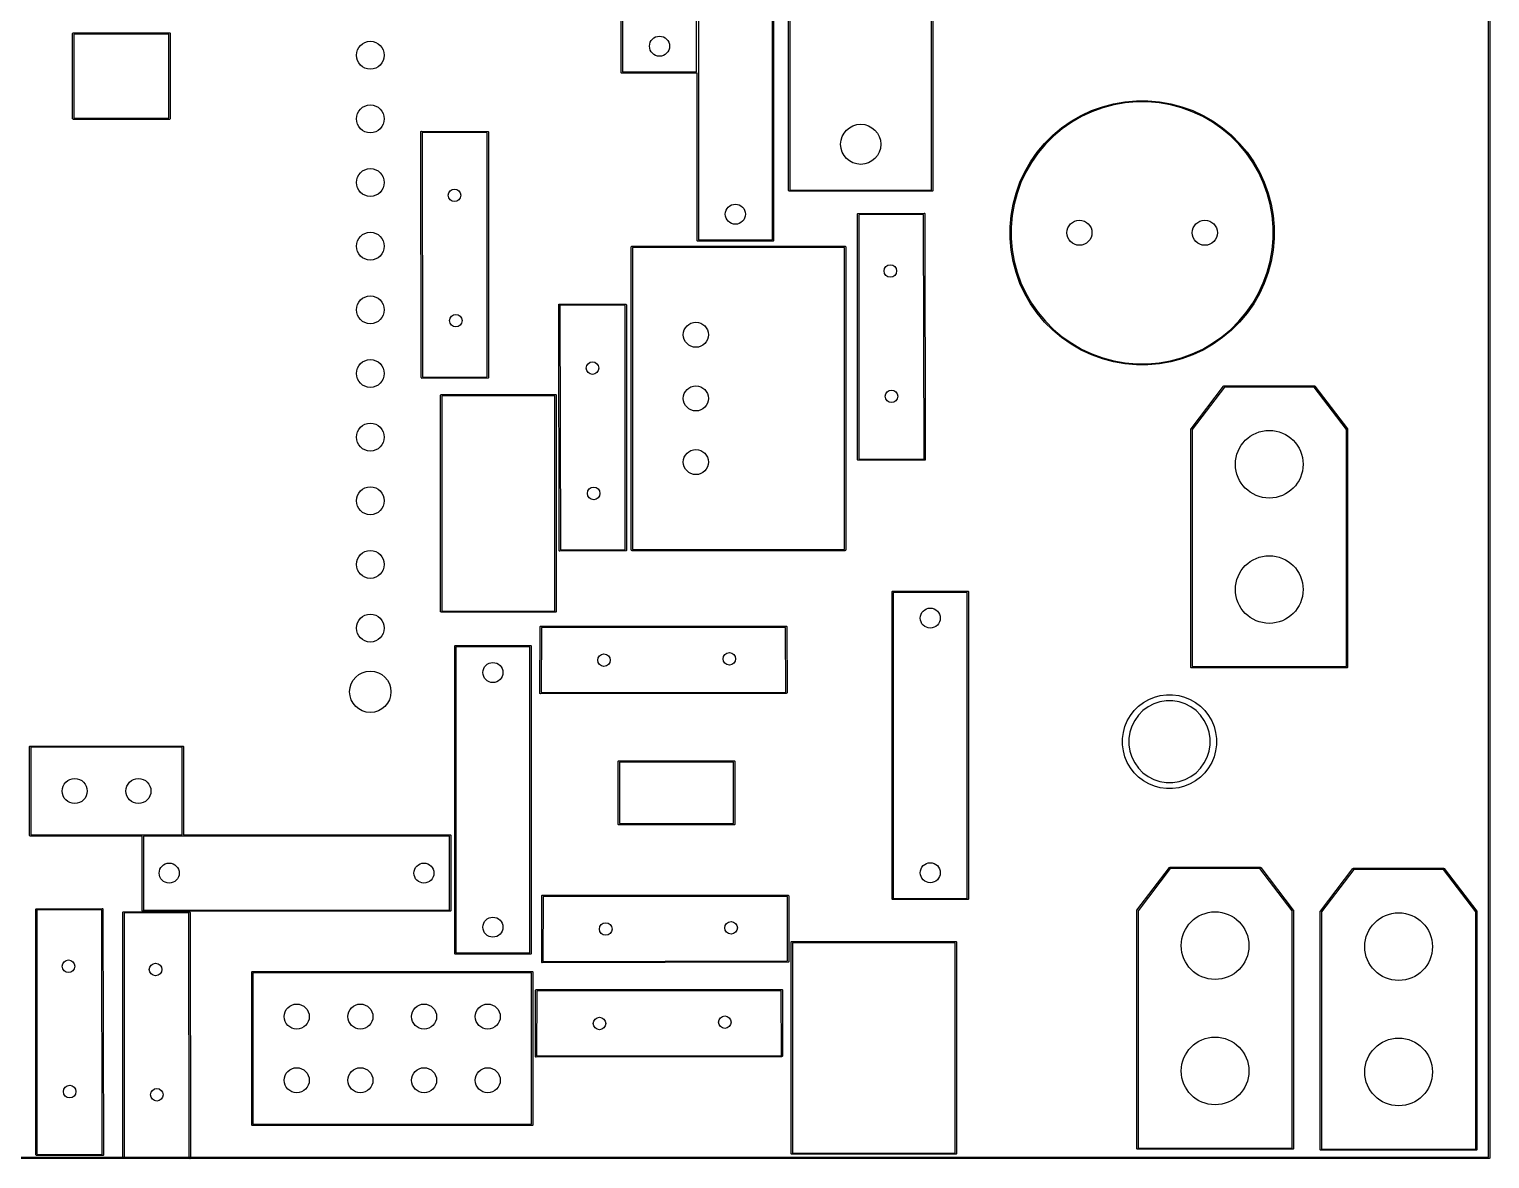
# Model space of a CAD drawing. Extents: x 103.6 to 193, y -144.7 to -63.9.
# Drawn here: x 134.7 to 193, y -144.7 to -99.7 of the extents above; entities that cross this region are included whole.
import ezdxf

# ---------------------------------------------------------------- set-up
doc = ezdxf.new("R2010")
doc.units = 0
doc.layers.add('BLACK', color=7, linetype='CONTINUOUS')

msp = doc.modelspace()

# ---------------------------------------------------------------- linework, layer by layer
at = {"layer": 'BLACK', "linetype": 'CONTINUOUS'}
for p, q in [((192.9161, -144.661101), (192.9161, -65.346102)), ((192.9661, -65.3211), (192.9661, -144.6861)), ((165, -106.095), (165, -87.155)), ((165.05, -87.18), (165.05, -106.07)), ((170.7, -106.07), (170.7, -87.18)), ((170.75, -87.155), (170.75, -106.095)), ((158.325, -101.38), (158.325, -89.12)), ((158.375, -89.145), (158.375, -101.355)), ((161.325, -101.355), (161.325, -89.145)), ((161.4, -95.85), (161.4, -108.06)), ((164.35, -108.06), (164.35, -95.85)), ((164.4, -95.825), (164.4, -108.085)), ((136.4425, -99.825), (136.444403, -99.815433)), ((136.4425, -103.225), (136.4425, -99.825)), ((136.444403, -99.815433), (136.457933, -99.801903)), ((136.457933, -99.801903), (136.4675, -99.8)), ((136.4675, -99.8), (140.3075, -99.8)), ((136.4925, -99.85), (136.4925, -103.2)), ((140.2825, -99.85), (136.4925, -99.85)), ((140.2825, -103.2), (140.2825, -99.85)), ((140.3075, -99.8), (140.317067, -99.801903)), ((140.317067, -99.801903), (140.330597, -99.815433)), ((140.330597, -99.815433), (140.3325, -99.825)), ((140.3325, -99.825), (140.3325, -103.225)), ((158.375, -101.355), (161.325, -101.355)), ((158.326903, -101.389567), (158.325, -101.38)), ((158.340433, -101.403097), (158.326903, -101.389567)), ((158.35, -101.405), (158.340433, -101.403097)), ((161.35, -101.405), (158.35, -101.405)), ((161.35, -108.085), (161.35, -101.405)), ((178.411474, -102.545128), (178.869908, -102.505021)), ((178.869908, -102.505021), (179.330092, -102.505021)), ((179.330092, -102.505021), (179.788526, -102.545128)), ((176.265745, -103.32611), (176.664276, -103.096018)), ((176.664276, -103.096018), (177.081345, -102.901535)), ((177.098574, -102.94313), (176.685065, -103.135953)), ((177.081345, -102.901535), (177.513777, -102.744143)), ((177.527315, -102.787081), (177.098574, -102.94313)), ((177.513777, -102.744143), (177.958281, -102.625039)), ((177.968026, -102.668993), (177.527315, -102.787081)), ((177.958281, -102.625039), (178.411474, -102.545128)), ((178.417351, -102.589765), (177.968026, -102.668993)), ((178.871872, -102.55), (178.417351, -102.589765)), ((179.328128, -102.55), (178.871872, -102.55)), ((179.782649, -102.589765), (179.328128, -102.55)), ((180.231974, -102.668993), (179.782649, -102.589765)), ((179.788526, -102.545128), (180.241719, -102.625039)), ((180.672685, -102.787081), (180.231974, -102.668993)), ((180.241719, -102.625039), (180.686223, -102.744143)), ((181.101426, -102.94313), (180.672685, -102.787081)), ((180.686223, -102.744143), (181.118655, -102.901535)), ((181.514935, -103.135953), (181.101426, -102.94313)), ((181.118655, -102.901535), (181.535724, -103.096018)), ((181.535724, -103.096018), (181.934255, -103.32611)), ((136.444403, -103.234567), (136.4425, -103.225)), ((136.457933, -103.248097), (136.444403, -103.234567)), ((136.4675, -103.25), (136.457933, -103.248097)), ((140.3075, -103.25), (136.4675, -103.25)), ((136.4925, -103.2), (140.2825, -103.2)), ((140.317067, -103.248097), (140.3075, -103.25)), ((140.330597, -103.234567), (140.317067, -103.248097)), ((140.3325, -103.225), (140.330597, -103.234567)), ((175.536262, -103.885862), (175.888783, -103.590061)), ((175.916191, -103.625779), (175.566678, -103.919056)), ((175.888783, -103.590061), (176.265745, -103.32611)), ((176.289935, -103.364081), (175.916191, -103.625779)), ((176.685065, -103.135953), (176.289935, -103.364081)), ((181.910065, -103.364081), (181.514935, -103.135953)), ((182.283809, -103.625779), (181.910065, -103.364081)), ((181.934255, -103.32611), (182.311217, -103.590061)), ((182.633322, -103.919056), (182.283809, -103.625779)), ((182.311217, -103.590061), (182.663738, -103.885862)), ((150.33003, -103.749992), (150.331914, -103.740421)), ((150.35003, -113.550111), (150.33003, -103.749992)), ((150.331914, -103.740421), (150.331964, -103.74037)), ((150.331964, -103.74037), (150.331965, -103.740297)), ((150.331965, -103.740297), (150.338765, -103.733541)), ((150.338765, -103.733541), (150.345416, -103.726864)), ((150.345416, -103.726864), (150.345487, -103.726863)), ((150.345487, -103.726863), (150.34554, -103.726812)), ((150.34554, -103.726812), (150.355113, -103.724941)), ((150.355113, -103.724941), (153.005113, -103.733751)), ((152.98003, -103.783668), (150.380081, -103.775024)), ((150.380081, -103.775024), (150.399997, -113.534095)), ((152.98003, -113.526439), (152.98003, -103.783668)), ((153.005113, -103.733751), (153.014674, -103.735686)), ((153.014674, -103.735686), (153.028159, -103.749261)), ((153.028159, -103.749261), (153.028154, -103.750513)), ((153.028154, -103.750513), (153.03003, -103.759941)), ((153.03003, -103.759941), (153.03003, -113.549941)), ((174.915061, -104.563783), (175.210862, -104.211262)), ((175.244056, -104.241678), (174.950779, -104.591191)), ((175.210862, -104.211262), (175.536262, -103.885862)), ((175.566678, -103.919056), (175.244056, -104.241678)), ((182.955944, -104.241678), (182.633322, -103.919056)), ((182.663738, -103.885862), (182.989138, -104.211262)), ((183.249221, -104.591191), (182.955944, -104.241678)), ((182.989138, -104.211262), (183.284939, -104.563783)), ((174.65111, -104.940745), (174.915061, -104.563783)), ((174.950779, -104.591191), (174.689081, -104.964935)), ((183.510919, -104.964935), (183.249221, -104.591191)), ((183.284939, -104.563783), (183.54889, -104.940745)), ((174.226535, -105.756345), (174.421018, -105.339276)), ((174.460953, -105.360065), (174.26813, -105.773574)), ((174.421018, -105.339276), (174.65111, -104.940745)), ((174.689081, -104.964935), (174.460953, -105.360065)), ((183.739047, -105.360065), (183.510919, -104.964935)), ((183.54889, -104.940745), (183.778982, -105.339276)), ((183.93187, -105.773574), (183.739047, -105.360065)), ((183.778982, -105.339276), (183.973465, -105.756345)), ((174.069143, -106.188777), (174.226535, -105.756345)), ((174.26813, -105.773574), (174.112081, -106.202315)), ((184.087919, -106.202315), (183.93187, -105.773574)), ((183.973465, -105.756345), (184.130857, -106.188777)), ((165.001903, -106.104567), (165, -106.095)), ((165.015433, -106.118097), (165.001903, -106.104567)), ((165.025, -106.12), (165.015433, -106.118097)), ((170.725, -106.12), (165.025, -106.12)), ((165.05, -106.07), (170.7, -106.07)), ((170.734567, -106.118097), (170.725, -106.12)), ((170.748097, -106.104567), (170.734567, -106.118097)), ((170.75, -106.095), (170.748097, -106.104567)), ((173.950039, -106.633281), (174.069143, -106.188777)), ((174.112081, -106.202315), (173.993993, -106.643026)), ((184.206007, -106.643026), (184.087919, -106.202315)), ((184.130857, -106.188777), (184.249961, -106.633281)), ((167.75, -107.029614), (167.751879, -107.020166)), ((167.75, -116.819614), (167.75, -107.029614)), ((167.751875, -107.018691), (167.765365, -107.00512)), ((167.751879, -107.020166), (167.751875, -107.018691)), ((167.765365, -107.00512), (167.774926, -107.003189)), ((167.774926, -107.003189), (170.404742, -106.995386)), ((170.380032, -107.045459), (167.8, -107.053115)), ((167.8, -107.053115), (167.8, -116.795886)), ((170.399948, -116.80453), (170.380032, -107.045459)), ((170.404742, -106.995386), (170.414315, -106.997261)), ((170.414315, -106.997261), (170.427885, -107.010751)), ((170.427885, -107.010751), (170.427911, -107.019716)), ((170.427911, -107.019716), (170.428077, -107.019881)), ((170.428077, -107.019881), (170.43, -107.029444)), ((170.43, -107.029444), (170.45, -116.829563)), ((173.830021, -107.544908), (173.870128, -107.086474)), ((173.870128, -107.086474), (173.950039, -106.633281)), ((173.914765, -107.092351), (173.875, -107.546872)), ((173.993993, -106.643026), (173.914765, -107.092351)), ((184.285235, -107.092351), (184.206007, -106.643026)), ((184.249961, -106.633281), (184.329872, -107.086474)), ((184.325, -107.546872), (184.285235, -107.092351)), ((184.329872, -107.086474), (184.369979, -107.544908)), ((173.830021, -107.546872), (173.830021, -107.544908)), ((173.830021, -108.005092), (173.830021, -107.546872)), ((173.875, -107.546872), (173.875, -108.003128)), ((184.325, -108.003128), (184.325, -107.546872)), ((184.369979, -107.544908), (184.369979, -108.005092)), ((158.725, -108.335), (158.726903, -108.325433)), ((158.725, -120.435), (158.725, -108.335)), ((158.726903, -108.325433), (158.740433, -108.311903)), ((158.740433, -108.311903), (158.75, -108.31)), ((158.75, -108.31), (167.25, -108.31)), ((161.351903, -108.094567), (161.35, -108.085)), ((161.365433, -108.108097), (161.351903, -108.094567)), ((161.375, -108.11), (161.365433, -108.108097)), ((164.375, -108.11), (161.375, -108.11)), ((161.4, -108.06), (164.35, -108.06)), ((164.384567, -108.108097), (164.375, -108.11)), ((164.398097, -108.094567), (164.384567, -108.108097)), ((164.4, -108.085), (164.398097, -108.094567)), ((167.25, -108.31), (167.259567, -108.311903)), ((167.259567, -108.311903), (167.273097, -108.325433)), ((167.273097, -108.325433), (167.275, -108.335)), ((167.275, -108.335), (167.275, -120.435)), ((173.870128, -108.463526), (173.830021, -108.005092)), ((173.875, -108.003128), (173.914765, -108.457649)), ((184.285235, -108.457649), (184.325, -108.003128)), ((184.369979, -108.005092), (184.329872, -108.463526)), ((158.775, -108.36), (158.775, -120.41)), ((167.225, -108.36), (158.775, -108.36)), ((167.225, -120.41), (167.225, -108.36)), ((173.950039, -108.916719), (173.870128, -108.463526)), ((173.914765, -108.457649), (173.993993, -108.906974)), ((174.069143, -109.361223), (173.950039, -108.916719)), ((173.993993, -108.906974), (174.112081, -109.347685)), ((184.087919, -109.347685), (184.206007, -108.906974)), ((184.249961, -108.916719), (184.130857, -109.361223)), ((184.206007, -108.906974), (184.285235, -108.457649)), ((184.329872, -108.463526), (184.249961, -108.916719)), ((174.226535, -109.793655), (174.069143, -109.361223)), ((174.112081, -109.347685), (174.26813, -109.776426)), ((183.93187, -109.776426), (184.087919, -109.347685)), ((184.130857, -109.361223), (183.973465, -109.793655)), ((174.421018, -110.210724), (174.226535, -109.793655)), ((174.26813, -109.776426), (174.460953, -110.189935)), ((183.739047, -110.189935), (183.93187, -109.776426)), ((183.973465, -109.793655), (183.778982, -110.210724)), ((155.83, -110.645051), (155.831884, -110.63548)), ((155.85, -120.44517), (155.83, -110.645051)), ((155.831884, -110.63548), (155.831934, -110.635429)), ((155.831934, -110.635429), (155.831935, -110.635356)), ((155.831935, -110.635356), (155.838735, -110.6286)), ((155.838735, -110.6286), (155.845386, -110.621923)), ((155.845386, -110.621923), (155.845457, -110.621922)), ((155.845457, -110.621922), (155.84551, -110.621871)), ((155.84551, -110.621871), (155.855083, -110.62)), ((155.855083, -110.62), (158.505083, -110.62881)), ((158.48, -110.678727), (155.880051, -110.670083)), ((155.880051, -110.670083), (155.899967, -120.429154)), ((158.48, -120.421498), (158.48, -110.678727)), ((158.505083, -110.62881), (158.514644, -110.630745)), ((158.514644, -110.630745), (158.528129, -110.64432)), ((158.528129, -110.64432), (158.528124, -110.645572)), ((158.528124, -110.645572), (158.53, -110.655)), ((158.53, -110.655), (158.53, -120.445)), ((174.65111, -110.609255), (174.421018, -110.210724)), ((174.460953, -110.189935), (174.689081, -110.585065)), ((174.915061, -110.986217), (174.65111, -110.609255)), ((174.689081, -110.585065), (174.950779, -110.958809)), ((183.249221, -110.958809), (183.510919, -110.585065)), ((183.54889, -110.609255), (183.284939, -110.986217)), ((183.510919, -110.585065), (183.739047, -110.189935)), ((183.778982, -110.210724), (183.54889, -110.609255)), ((175.210862, -111.338738), (174.915061, -110.986217)), ((174.950779, -110.958809), (175.244056, -111.308322)), ((182.955944, -111.308322), (183.249221, -110.958809)), ((183.284939, -110.986217), (182.989138, -111.338738)), ((175.536262, -111.664138), (175.210862, -111.338738)), ((175.244056, -111.308322), (175.566678, -111.630944)), ((175.888783, -111.959939), (175.536262, -111.664138)), ((175.566678, -111.630944), (175.916191, -111.924221)), ((182.283809, -111.924221), (182.633322, -111.630944)), ((182.663738, -111.664138), (182.311217, -111.959939)), ((182.633322, -111.630944), (182.955944, -111.308322)), ((182.989138, -111.338738), (182.663738, -111.664138)), ((176.265745, -112.22389), (175.888783, -111.959939)), ((175.916191, -111.924221), (176.289935, -112.185919)), ((176.664276, -112.453982), (176.265745, -112.22389)), ((176.289935, -112.185919), (176.685065, -112.414047)), ((176.685065, -112.414047), (177.098574, -112.60687)), ((181.101426, -112.60687), (181.514935, -112.414047)), ((181.514935, -112.414047), (181.910065, -112.185919)), ((181.934255, -112.22389), (181.535724, -112.453982)), ((181.910065, -112.185919), (182.283809, -111.924221)), ((182.311217, -111.959939), (181.934255, -112.22389)), ((177.081345, -112.648465), (176.664276, -112.453982)), ((177.513777, -112.805857), (177.081345, -112.648465)), ((177.098574, -112.60687), (177.527315, -112.762919)), ((177.958281, -112.924961), (177.513777, -112.805857)), ((177.527315, -112.762919), (177.968026, -112.881007)), ((178.411474, -113.004872), (177.958281, -112.924961)), ((177.968026, -112.881007), (178.417351, -112.960235)), ((178.869908, -113.044979), (178.411474, -113.004872)), ((178.417351, -112.960235), (178.871872, -113)), ((178.871872, -113), (179.328128, -113)), ((179.328128, -113), (179.782649, -112.960235)), ((179.788526, -113.004872), (179.330092, -113.044979)), ((179.782649, -112.960235), (180.231974, -112.881007)), ((180.241719, -112.924961), (179.788526, -113.004872)), ((180.231974, -112.881007), (180.672685, -112.762919)), ((180.686223, -112.805857), (180.241719, -112.924961)), ((180.672685, -112.762919), (181.101426, -112.60687)), ((181.118655, -112.648465), (180.686223, -112.805857)), ((181.535724, -112.453982), (181.118655, -112.648465)), ((150.351953, -113.559674), (150.35003, -113.550111)), ((150.352118, -113.559839), (150.351953, -113.559674)), ((150.352145, -113.568804), (150.352118, -113.559839)), ((150.365716, -113.582294), (150.352145, -113.568804)), ((150.375288, -113.584169), (150.365716, -113.582294)), ((153.005105, -113.576366), (150.375288, -113.584169)), ((150.399997, -113.534095), (152.98003, -113.526439)), ((153.014666, -113.574435), (153.005105, -113.576366)), ((153.028156, -113.560864), (153.014666, -113.574435)), ((153.03003, -113.549941), (153.028151, -113.559384)), ((153.028151, -113.559384), (153.028156, -113.560864)), ((179.330092, -113.044979), (178.869908, -113.044979)), ((181.050141, -115.594814), (182.350141, -113.894814)), ((182.382355, -113.935), (181.095, -115.618463)), ((182.350141, -113.894814), (182.357464, -113.88837)), ((182.357464, -113.88837), (182.359196, -113.888139)), ((182.359196, -113.888139), (182.360433, -113.886903)), ((182.360433, -113.886903), (182.37, -113.885)), ((182.37, -113.885), (185.97, -113.885)), ((185.957646, -113.935), (182.382355, -113.935)), ((187.245, -115.618463), (185.957646, -113.935)), ((185.97, -113.885), (185.979567, -113.886903)), ((185.979567, -113.886903), (185.980802, -113.888138)), ((185.980802, -113.888138), (185.982536, -113.88837)), ((185.982536, -113.88837), (185.989859, -113.894814)), ((185.989859, -113.894814), (187.289859, -115.594813)), ((151.12, -114.255), (151.121903, -114.245433)), ((151.12, -122.895), (151.12, -114.255)), ((151.121903, -114.245433), (151.135433, -114.231903)), ((151.135433, -114.231903), (151.145, -114.23)), ((151.145, -114.23), (155.705, -114.23)), ((151.17, -114.28), (151.17, -122.87)), ((155.68, -114.28), (151.17, -114.28)), ((155.68, -122.87), (155.68, -114.28)), ((155.705, -114.23), (155.714567, -114.231903)), ((155.714567, -114.231903), (155.728097, -114.245433)), ((155.728097, -114.245433), (155.73, -114.255)), ((155.73, -114.255), (155.73, -122.895)), ((181.045, -115.61), (181.046016, -115.604887)), ((181.045, -125.11), (181.045, -115.61)), ((181.045841, -115.603569), (181.046577, -115.602069)), ((181.046016, -115.604887), (181.045841, -115.603569)), ((181.046577, -115.602069), (181.046903, -115.600433)), ((181.046903, -115.600433), (181.047842, -115.599493)), ((181.047842, -115.599493), (181.050141, -115.594814)), ((181.095, -115.618463), (181.095, -125.085)), ((187.245, -125.085), (187.245, -115.618463)), ((187.289859, -115.594813), (187.292156, -115.599492)), ((187.292156, -115.599492), (187.293097, -115.600433)), ((187.293097, -115.600433), (187.293423, -115.602072)), ((187.293423, -115.602072), (187.294158, -115.603569)), ((187.294158, -115.603569), (187.293982, -115.604885)), ((187.293982, -115.604885), (187.295, -115.61)), ((187.295, -115.61), (187.295, -125.11)), ((167.751875, -116.829041), (167.75, -116.819614)), ((167.751871, -116.830294), (167.751875, -116.829041)), ((167.765356, -116.843869), (167.751871, -116.830294)), ((167.774917, -116.845804), (167.765356, -116.843869)), ((170.424917, -116.854614), (167.774917, -116.845804)), ((167.8, -116.795886), (170.399948, -116.80453)), ((170.434491, -116.852743), (170.424917, -116.854614)), ((170.434543, -116.852691), (170.434491, -116.852743)), ((170.434614, -116.852691), (170.434543, -116.852691)), ((170.441171, -116.846106), (170.434614, -116.852691)), ((170.448065, -116.839258), (170.441171, -116.846106)), ((170.448116, -116.839133), (170.448065, -116.839183)), ((170.448065, -116.839183), (170.448065, -116.839258)), ((170.45, -116.829563), (170.448116, -116.839133)), ((155.851923, -120.454733), (155.85, -120.44517)), ((155.852088, -120.454898), (155.851923, -120.454733)), ((155.852115, -120.463863), (155.852088, -120.454898)), ((155.865686, -120.477353), (155.852115, -120.463863)), ((155.875258, -120.479228), (155.865686, -120.477353)), ((158.505075, -120.471425), (155.875258, -120.479228)), ((155.899967, -120.429154), (158.48, -120.421498)), ((158.514636, -120.469494), (158.505075, -120.471425)), ((158.528126, -120.455923), (158.514636, -120.469494)), ((158.53, -120.445), (158.528121, -120.454443)), ((158.528121, -120.454443), (158.528126, -120.455923)), ((158.726903, -120.444567), (158.725, -120.435)), ((158.740433, -120.458097), (158.726903, -120.444567)), ((158.75, -120.46), (158.740433, -120.458097)), ((167.25, -120.46), (158.75, -120.46)), ((158.775, -120.41), (167.225, -120.41)), ((167.259567, -120.458097), (167.25, -120.46)), ((167.273097, -120.444567), (167.259567, -120.458097)), ((167.275, -120.435), (167.273097, -120.444567)), ((169.125, -122.1), (169.126903, -122.090433)), ((169.125, -134.36), (169.125, -122.1)), ((169.126903, -122.090433), (169.140433, -122.076903)), ((169.140433, -122.076903), (169.15, -122.075)), ((169.15, -122.075), (172.15, -122.075)), ((169.175, -122.125), (169.175, -134.335)), ((172.125, -122.125), (169.175, -122.125)), ((172.125, -134.335), (172.125, -122.125)), ((172.15, -122.075), (172.159567, -122.076903)), ((172.159567, -122.076903), (172.173097, -122.090433)), ((172.173097, -122.090433), (172.175, -122.1)), ((172.175, -122.1), (172.175, -134.36)), ((151.121903, -122.904567), (151.12, -122.895)), ((151.135433, -122.918097), (151.121903, -122.904567)), ((151.145, -122.92), (151.135433, -122.918097)), ((155.705, -122.92), (151.145, -122.92)), ((151.17, -122.87), (155.68, -122.87)), ((155.714567, -122.918097), (155.705, -122.92)), ((155.728097, -122.904567), (155.714567, -122.918097)), ((155.73, -122.895), (155.728097, -122.904567)), ((155.07994, -126.147337), (155.08875, -123.497337)), ((155.08875, -123.497337), (155.090685, -123.487776)), ((155.090685, -123.487776), (155.10426, -123.474291)), ((155.10426, -123.474291), (155.105512, -123.474295)), ((155.105512, -123.474295), (155.11494, -123.47242)), ((155.11494, -123.47242), (164.90494, -123.47242)), ((164.90494, -123.47242), (164.914387, -123.474299)), ((164.914387, -123.474299), (164.915863, -123.474295)), ((164.915863, -123.474295), (164.929434, -123.487785)), ((164.929434, -123.487785), (164.931365, -123.497346)), ((164.931365, -123.497346), (164.939168, -126.127162)), ((155.138667, -123.52242), (155.130023, -126.122368)), ((164.881439, -123.52242), (155.138667, -123.52242)), ((164.889094, -126.102452), (164.881439, -123.52242)), ((151.68, -124.27245), (151.681903, -124.262883)), ((151.68, -136.53245), (151.68, -124.27245)), ((151.681903, -124.262883), (151.695433, -124.249353)), ((151.695433, -124.249353), (151.705, -124.24745)), ((151.705, -124.24745), (154.705, -124.24745)), ((151.73, -124.29745), (151.73, -136.50745)), ((154.68, -124.29745), (151.73, -124.29745)), ((154.68, -136.50745), (154.68, -124.29745)), ((154.705, -124.24745), (154.714567, -124.249353)), ((154.714567, -124.249353), (154.728097, -124.262883)), ((154.728097, -124.262883), (154.73, -124.27245)), ((154.73, -124.27245), (154.73, -136.53245)), ((181.046903, -125.119567), (181.045, -125.11)), ((181.060433, -125.133097), (181.046903, -125.119567)), ((181.07, -125.135), (181.060433, -125.133097)), ((187.27, -125.135), (181.07, -125.135)), ((181.095, -125.085), (187.245, -125.085)), ((187.279567, -125.133097), (187.27, -125.135)), ((187.293097, -125.119567), (187.279567, -125.133097)), ((187.295, -125.11), (187.293097, -125.119567)), ((155.081811, -126.15691), (155.07994, -126.147337)), ((155.081862, -126.156962), (155.081811, -126.15691)), ((155.081863, -126.157034), (155.081862, -126.156962)), ((155.08854, -126.163684), (155.081863, -126.157034)), ((155.095296, -126.170485), (155.08854, -126.163684)), ((155.095369, -126.170485), (155.095296, -126.170485)), ((155.09542, -126.170536), (155.095369, -126.170485)), ((155.104991, -126.17242), (155.09542, -126.170536)), ((164.90511, -126.15242), (155.104991, -126.17242)), ((155.130023, -126.122368), (164.889094, -126.102452)), ((164.914673, -126.150497), (164.90511, -126.15242)), ((164.914837, -126.150331), (164.914673, -126.150497)), ((164.923803, -126.150305), (164.914837, -126.150331)), ((164.937293, -126.136735), (164.923803, -126.150305)), ((164.939168, -126.127162), (164.937293, -126.136735)), ((179.148295, -126.520432), (179.360924, -126.39767)), ((179.360924, -126.39767), (179.587758, -126.303712)), ((179.587758, -126.303712), (179.824915, -126.240166)), ((179.824915, -126.240166), (180.068338, -126.208119)), ((180.068338, -126.208119), (180.313862, -126.208119)), ((180.313862, -126.208119), (180.557285, -126.240166)), ((180.557285, -126.240166), (180.794442, -126.303712)), ((180.794442, -126.303712), (181.021276, -126.39767)), ((181.021276, -126.39767), (181.233905, -126.520432)), ((178.630432, -127.038295), (178.779897, -126.843508)), ((178.779897, -126.843508), (178.953508, -126.669897)), ((179.133786, -126.843145), (178.953145, -127.023786)), ((178.953508, -126.669897), (179.148295, -126.520432)), ((179.340462, -126.692986), (179.133786, -126.843145)), ((179.568084, -126.577007), (179.340462, -126.692986)), ((179.811047, -126.498063), (179.568084, -126.577007)), ((180.063367, -126.4581), (179.811047, -126.498063)), ((180.318833, -126.4581), (180.063367, -126.4581)), ((180.571153, -126.498063), (180.318833, -126.4581)), ((180.814116, -126.577007), (180.571153, -126.498063)), ((181.041738, -126.692986), (180.814116, -126.577007)), ((181.248414, -126.843145), (181.041738, -126.692986)), ((181.233905, -126.520432), (181.428692, -126.669897)), ((181.429055, -127.023786), (181.248414, -126.843145)), ((181.428692, -126.669897), (181.602303, -126.843508)), ((181.602303, -126.843508), (181.751768, -127.038295)), ((178.350166, -127.714915), (178.413712, -127.477758)), ((178.413712, -127.477758), (178.50767, -127.250924)), ((178.50767, -127.250924), (178.630432, -127.038295)), ((178.687007, -127.458084), (178.608063, -127.701047)), ((178.802986, -127.230462), (178.687007, -127.458084)), ((178.953145, -127.023786), (178.802986, -127.230462)), ((181.579214, -127.230462), (181.429055, -127.023786)), ((181.695193, -127.458084), (181.579214, -127.230462)), ((181.774137, -127.701047), (181.695193, -127.458084)), ((181.751768, -127.038295), (181.87453, -127.250924)), ((181.87453, -127.250924), (181.968488, -127.477758)), ((181.968488, -127.477758), (182.032034, -127.714915)), ((178.318119, -127.958338), (178.318773, -127.953367)), ((178.318119, -128.203862), (178.318119, -127.958338)), ((178.318773, -127.953367), (178.350166, -127.714915)), ((178.608063, -127.701047), (178.5681, -127.953367)), ((178.5681, -127.953367), (178.5681, -128.208833)), ((181.8141, -127.953367), (181.774137, -127.701047)), ((181.8141, -128.208833), (181.8141, -127.953367)), ((182.032034, -127.714915), (182.064081, -127.958338)), ((182.064081, -127.958338), (182.064081, -128.203862)), ((134.72, -128.28), (134.721903, -128.270433)), ((134.72, -131.82), (134.72, -128.28)), ((134.721903, -128.270433), (134.735433, -128.256903)), ((134.735433, -128.256903), (134.745, -128.255)), ((134.745, -128.255), (140.835, -128.255)), ((134.77, -128.305), (134.77, -131.795)), ((140.81, -128.305), (134.77, -128.305)), ((140.81, -131.795), (140.81, -128.305)), ((140.835, -128.255), (140.844567, -128.256903)), ((140.844567, -128.256903), (140.858097, -128.270433)), ((140.858097, -128.270433), (140.86, -128.28)), ((140.86, -128.28), (140.86, -131.8)), ((178.350166, -128.447285), (178.318119, -128.203862)), ((178.413712, -128.684442), (178.350166, -128.447285)), ((178.50767, -128.911276), (178.413712, -128.684442)), ((178.5681, -128.208833), (178.608063, -128.461153)), ((178.608063, -128.461153), (178.687007, -128.704116)), ((178.687007, -128.704116), (178.802986, -128.931738)), ((181.579214, -128.931738), (181.695193, -128.704116)), ((181.695193, -128.704116), (181.774137, -128.461153)), ((181.774137, -128.461153), (181.8141, -128.208833)), ((181.968488, -128.684442), (181.87453, -128.911276)), ((182.032034, -128.447285), (181.968488, -128.684442)), ((182.064081, -128.203862), (182.032034, -128.447285)), ((158.2, -128.875), (158.201903, -128.865433)), ((158.2, -131.375), (158.2, -128.875)), ((158.201903, -128.865433), (158.215433, -128.851903)), ((158.215433, -128.851903), (158.225, -128.85)), ((158.225, -128.85), (162.825, -128.85)), ((158.25, -128.9), (158.25, -131.35)), ((162.8, -128.9), (158.25, -128.9)), ((162.8, -131.35), (162.8, -128.9)), ((162.825, -128.85), (162.834567, -128.851903)), ((162.834567, -128.851903), (162.848097, -128.865433)), ((162.848097, -128.865433), (162.85, -128.875)), ((162.85, -128.875), (162.85, -131.375)), ((178.630432, -129.123905), (178.50767, -128.911276)), ((178.779897, -129.318692), (178.630432, -129.123905)), ((178.953508, -129.492303), (178.779897, -129.318692)), ((178.802986, -128.931738), (178.953145, -129.138414)), ((178.953145, -129.138414), (179.133786, -129.319055)), ((179.133786, -129.319055), (179.340462, -129.469214)), ((181.041738, -129.469214), (181.248414, -129.319055)), ((181.248414, -129.319055), (181.429055, -129.138414)), ((181.602303, -129.318692), (181.428692, -129.492303)), ((181.429055, -129.138414), (181.579214, -128.931738)), ((181.751768, -129.123905), (181.602303, -129.318692)), ((181.87453, -128.911276), (181.751768, -129.123905)), ((179.148295, -129.641768), (178.953508, -129.492303)), ((179.360924, -129.76453), (179.148295, -129.641768)), ((179.340462, -129.469214), (179.568084, -129.585193)), ((179.587758, -129.858488), (179.360924, -129.76453)), ((179.568084, -129.585193), (179.811047, -129.664137)), ((179.824915, -129.922034), (179.587758, -129.858488)), ((179.811047, -129.664137), (180.063367, -129.7041)), ((180.063367, -129.7041), (180.318833, -129.7041)), ((180.318833, -129.7041), (180.571153, -129.664137)), ((180.794442, -129.858488), (180.557285, -129.922034)), ((180.571153, -129.664137), (180.814116, -129.585193)), ((181.021276, -129.76453), (180.794442, -129.858488)), ((180.814116, -129.585193), (181.041738, -129.469214)), ((181.233905, -129.641768), (181.021276, -129.76453)), ((181.428692, -129.492303), (181.233905, -129.641768)), ((180.068338, -129.954081), (179.824915, -129.922034)), ((180.313862, -129.954081), (180.068338, -129.954081)), ((180.557285, -129.922034), (180.313862, -129.954081)), ((158.201903, -131.384567), (158.2, -131.375)), ((158.215433, -131.398097), (158.201903, -131.384567)), ((158.225, -131.4), (158.215433, -131.398097)), ((162.825, -131.4), (158.225, -131.4)), ((158.25, -131.35), (162.8, -131.35)), ((162.834567, -131.398097), (162.825, -131.4)), ((162.848097, -131.384567), (162.834567, -131.398097)), ((162.85, -131.375), (162.848097, -131.384567)), ((134.721903, -131.829567), (134.72, -131.82)), ((134.735433, -131.843097), (134.721903, -131.829567)), ((134.745, -131.845), (134.735433, -131.843097)), ((139.22, -131.845), (134.745, -131.845)), ((134.77, -131.795), (140.81, -131.795)), ((139.22, -134.825), (139.22, -131.845)), ((139.27, -131.85), (139.27, -134.8)), ((151.48, -131.85), (139.27, -131.85)), ((140.86, -131.8), (151.505, -131.8)), ((151.48, -134.8), (151.48, -131.85)), ((151.505, -131.8), (151.514567, -131.801903)), ((151.514567, -131.801903), (151.528097, -131.815433)), ((151.528097, -131.815433), (151.53, -131.825)), ((151.53, -131.825), (151.53, -134.825)), ((178.890141, -134.804814), (180.190141, -133.104814)), ((180.222355, -133.145), (178.935, -134.828463)), ((180.190141, -133.104814), (180.197464, -133.09837)), ((180.197464, -133.09837), (180.199196, -133.098139)), ((180.199196, -133.098139), (180.200433, -133.096903)), ((180.200433, -133.096903), (180.21, -133.095)), ((180.21, -133.095), (183.81, -133.095)), ((183.797646, -133.145), (180.222355, -133.145)), ((185.085, -134.828463), (183.797646, -133.145)), ((183.81, -133.095), (183.819567, -133.096903)), ((183.819567, -133.096903), (183.820802, -133.098138)), ((183.820802, -133.098138), (183.822536, -133.09837)), ((183.822536, -133.09837), (183.829859, -133.104814)), ((183.829859, -133.104814), (185.129859, -134.804813)), ((186.210141, -134.844814), (187.510141, -133.144814)), ((187.542355, -133.185), (186.255, -134.868463)), ((187.510141, -133.144814), (187.517464, -133.13837)), ((187.517464, -133.13837), (187.519196, -133.138139)), ((187.519196, -133.138139), (187.520433, -133.136903)), ((187.520433, -133.136903), (187.53, -133.135)), ((187.53, -133.135), (191.13, -133.135)), ((191.117646, -133.185), (187.542355, -133.185)), ((192.405, -134.868463), (191.117646, -133.185)), ((191.13, -133.135), (191.139567, -133.136903)), ((191.139567, -133.136903), (191.140802, -133.138138)), ((191.140802, -133.138138), (191.142536, -133.13837)), ((191.142536, -133.13837), (191.149859, -133.144814)), ((191.149859, -133.144814), (192.449859, -134.844813)), ((155.15, -136.877367), (155.15881, -134.227367)), ((155.15881, -134.227367), (155.160745, -134.217806)), ((155.160745, -134.217806), (155.17432, -134.204321)), ((155.17432, -134.204321), (155.175572, -134.204325)), ((155.175572, -134.204325), (155.185, -134.20245)), ((155.185, -134.20245), (164.975, -134.20245)), ((155.208727, -134.25245), (155.200083, -136.852398)), ((164.951499, -134.25245), (155.208727, -134.25245)), ((164.959154, -136.832482), (164.951499, -134.25245)), ((164.975, -134.20245), (164.984447, -134.204329)), ((164.984447, -134.204329), (164.985923, -134.204325)), ((164.985923, -134.204325), (164.999494, -134.217815)), ((164.999494, -134.217815), (165.001425, -134.227376)), ((165.001425, -134.227376), (165.009228, -136.857192)), ((169.126903, -134.369567), (169.125, -134.36)), ((169.140433, -134.383097), (169.126903, -134.369567)), ((169.15, -134.385), (169.140433, -134.383097)), ((172.15, -134.385), (169.15, -134.385)), ((169.175, -134.335), (172.125, -134.335)), ((172.159567, -134.383097), (172.15, -134.385)), ((172.173097, -134.369567), (172.159567, -134.383097)), ((172.175, -134.36), (172.173097, -134.369567)), ((134.96997, -134.77261), (134.971849, -134.763162)), ((134.96997, -144.56261), (134.96997, -134.77261)), ((134.971845, -134.761687), (134.985335, -134.748116)), ((134.971849, -134.763162), (134.971845, -134.761687)), ((134.985335, -134.748116), (134.994896, -134.746185)), ((134.994896, -134.746185), (137.624712, -134.738382)), ((137.600002, -134.788455), (135.01997, -134.796111)), ((135.01997, -134.796111), (135.01997, -144.538882)), ((137.619918, -144.547526), (137.600002, -134.788455)), ((137.624712, -134.738382), (137.634285, -134.740257)), ((137.634285, -134.740257), (137.647855, -134.753747)), ((137.647855, -134.753747), (137.647881, -134.762712)), ((137.647881, -134.762712), (137.648047, -134.762877)), ((137.648047, -134.762877), (137.64997, -134.77244)), ((137.64997, -134.77244), (137.66997, -144.572559)), ((138.44497, -134.900059), (138.446849, -134.890611)), ((138.44497, -144.690059), (138.44497, -134.900059)), ((138.446845, -134.889136), (138.460335, -134.875565)), ((138.446849, -134.890611), (138.446845, -134.889136)), ((138.460335, -134.875565), (138.469896, -134.873634)), ((138.469896, -134.873634), (141.099712, -134.865831)), ((141.075002, -134.915904), (138.49497, -134.92356)), ((138.49497, -134.92356), (138.49497, -144.666331)), ((139.221903, -134.834567), (139.22, -134.825)), ((139.235433, -134.848097), (139.221903, -134.834567)), ((139.245, -134.85), (139.235433, -134.848097)), ((151.505, -134.85), (139.245, -134.85)), ((139.27, -134.8), (151.48, -134.8)), ((141.094918, -144.674975), (141.075002, -134.915904)), ((141.099712, -134.865831), (141.109285, -134.867706)), ((141.109285, -134.867706), (141.122855, -134.881196)), ((141.122855, -134.881196), (141.122881, -134.890161)), ((141.122881, -134.890161), (141.123047, -134.890326)), ((141.123047, -134.890326), (141.12497, -134.899889)), ((141.12497, -134.899889), (141.14497, -144.700008)), ((151.514567, -134.848097), (151.505, -134.85)), ((151.528097, -134.834567), (151.514567, -134.848097)), ((151.53, -134.825), (151.528097, -134.834567)), ((178.885, -134.82), (178.886016, -134.814887)), ((178.885, -144.32), (178.885, -134.82)), ((178.885841, -134.813569), (178.886577, -134.812069)), ((178.886016, -134.814887), (178.885841, -134.813569)), ((178.886577, -134.812069), (178.886903, -134.810433)), ((178.886903, -134.810433), (178.887842, -134.809493)), ((178.887842, -134.809493), (178.890141, -134.804814)), ((178.935, -134.828463), (178.935, -144.295)), ((185.085, -144.295), (185.085, -134.828463)), ((185.129859, -134.804813), (185.132156, -134.809492)), ((185.132156, -134.809492), (185.133097, -134.810433)), ((185.133097, -134.810433), (185.133423, -134.812072)), ((185.133423, -134.812072), (185.134158, -134.813569)), ((185.134158, -134.813569), (185.133982, -134.814885)), ((185.133982, -134.814885), (185.135, -134.82)), ((185.135, -134.82), (185.135, -144.32)), ((186.205, -134.86), (186.206016, -134.854887)), ((186.205, -144.36), (186.205, -134.86)), ((186.205841, -134.853569), (186.206577, -134.852069)), ((186.206016, -134.854887), (186.205841, -134.853569)), ((186.206577, -134.852069), (186.206903, -134.850433)), ((186.206903, -134.850433), (186.207842, -134.849493)), ((186.207842, -134.849493), (186.210141, -134.844814)), ((186.255, -134.868463), (186.255, -144.335)), ((192.405, -144.335), (192.405, -134.868463)), ((192.449859, -134.844813), (192.452156, -134.849492)), ((192.452156, -134.849492), (192.453097, -134.850433)), ((192.453097, -134.850433), (192.453423, -134.852072)), ((192.453423, -134.852072), (192.454158, -134.853569)), ((192.454158, -134.853569), (192.453982, -134.854885)), ((192.453982, -134.854885), (192.455, -134.86)), ((192.455, -134.86), (192.455, -144.36)), ((165.105, -136.08), (165.106903, -136.070433)), ((165.105, -144.52), (165.105, -136.08)), ((165.106903, -136.070433), (165.120433, -136.056903)), ((165.120433, -136.056903), (165.13, -136.055)), ((165.13, -136.055), (171.67, -136.055)), ((165.155, -136.105), (165.155, -144.495)), ((171.645, -136.105), (165.155, -136.105)), ((171.645, -144.495), (171.645, -136.105)), ((171.67, -136.055), (171.679567, -136.056903)), ((171.679567, -136.056903), (171.693097, -136.070433)), ((171.693097, -136.070433), (171.695, -136.08)), ((171.695, -136.08), (171.695, -144.52)), ((151.681903, -136.542017), (151.68, -136.53245)), ((151.695433, -136.555547), (151.681903, -136.542017)), ((151.705, -136.55745), (151.695433, -136.555547)), ((154.705, -136.55745), (151.705, -136.55745)), ((151.73, -136.50745), (154.68, -136.50745)), ((154.714567, -136.555547), (154.705, -136.55745)), ((154.728097, -136.542017), (154.714567, -136.555547)), ((154.73, -136.53245), (154.728097, -136.542017)), ((155.151871, -136.88694), (155.15, -136.877367)), ((155.151922, -136.886992), (155.151871, -136.88694)), ((155.151923, -136.887064), (155.151922, -136.886992)), ((155.1586, -136.893714), (155.151923, -136.887064)), ((155.165356, -136.900515), (155.1586, -136.893714)), ((155.165429, -136.900515), (155.165356, -136.900515)), ((155.16548, -136.900566), (155.165429, -136.900515)), ((155.175051, -136.90245), (155.16548, -136.900566)), ((164.97517, -136.88245), (155.175051, -136.90245)), ((155.200083, -136.852398), (164.959154, -136.832482)), ((164.984733, -136.880527), (164.97517, -136.88245)), ((164.984897, -136.880361), (164.984733, -136.880527)), ((164.993863, -136.880335), (164.984897, -136.880361)), ((165.007353, -136.866765), (164.993863, -136.880335)), ((165.009228, -136.857192), (165.007353, -136.866765)), ((143.585, -137.28), (143.586903, -137.270433)), ((143.585, -143.37), (143.585, -137.28)), ((143.586903, -137.270433), (143.600433, -137.256903)), ((143.600433, -137.256903), (143.61, -137.255)), ((143.61, -137.255), (154.77, -137.255)), ((143.635, -137.305), (143.635, -143.345)), ((154.745, -137.305), (143.635, -137.305)), ((154.745, -143.345), (154.745, -137.305)), ((154.77, -137.255), (154.779567, -137.256903)), ((154.779567, -137.256903), (154.793097, -137.270433)), ((154.793097, -137.270433), (154.795, -137.28)), ((154.795, -137.28), (154.795, -143.37)), ((154.899941, -140.644887), (154.908751, -137.994887)), ((154.908751, -137.994887), (154.910686, -137.985326)), ((154.910686, -137.985326), (154.924261, -137.971841)), ((154.924261, -137.971841), (154.925513, -137.971845)), ((154.925513, -137.971845), (154.934941, -137.96997)), ((154.934941, -137.96997), (164.724941, -137.96997)), ((154.958668, -138.01997), (154.950024, -140.619918)), ((164.70144, -138.01997), (154.958668, -138.01997)), ((164.709095, -140.600002), (164.70144, -138.01997)), ((164.724941, -137.96997), (164.734388, -137.971849)), ((164.734388, -137.971849), (164.735864, -137.971845)), ((164.735864, -137.971845), (164.749435, -137.985335)), ((164.749435, -137.985335), (164.751366, -137.994896)), ((164.751366, -137.994896), (164.759169, -140.624712)), ((154.901812, -140.65446), (154.899941, -140.644887)), ((154.901863, -140.654512), (154.901812, -140.65446)), ((154.901864, -140.654584), (154.901863, -140.654512)), ((154.908541, -140.661234), (154.901864, -140.654584)), ((154.915297, -140.668035), (154.908541, -140.661234)), ((154.91537, -140.668035), (154.915297, -140.668035)), ((154.915421, -140.668086), (154.91537, -140.668035)), ((154.924992, -140.66997), (154.915421, -140.668086)), ((164.725111, -140.64997), (154.924992, -140.66997)), ((154.950024, -140.619918), (164.709095, -140.600002)), ((164.734674, -140.648047), (164.725111, -140.64997)), ((164.734838, -140.647881), (164.734674, -140.648047)), ((164.743804, -140.647855), (164.734838, -140.647881)), ((164.757294, -140.634285), (164.743804, -140.647855)), ((164.759169, -140.624712), (164.757294, -140.634285)), ((143.586903, -143.379567), (143.585, -143.37)), ((143.600433, -143.393097), (143.586903, -143.379567)), ((143.61, -143.395), (143.600433, -143.393097)), ((154.77, -143.395), (143.61, -143.395)), ((143.635, -143.345), (154.745, -143.345)), ((154.779567, -143.393097), (154.77, -143.395)), ((154.793097, -143.379567), (154.779567, -143.393097)), ((154.795, -143.37), (154.793097, -143.379567)), ((178.886903, -144.329567), (178.885, -144.32)), ((178.900433, -144.343097), (178.886903, -144.329567)), ((178.91, -144.345), (178.900433, -144.343097)), ((185.11, -144.345), (178.91, -144.345)), ((178.935, -144.295), (185.085, -144.295)), ((185.119567, -144.343097), (185.11, -144.345)), ((185.133097, -144.329567), (185.119567, -144.343097)), ((185.135, -144.32), (185.133097, -144.329567)), ((186.206903, -144.369567), (186.205, -144.36)), ((186.220433, -144.383097), (186.206903, -144.369567)), ((186.23, -144.385), (186.220433, -144.383097)), ((192.43, -144.385), (186.23, -144.385)), ((186.255, -144.335), (192.405, -144.335)), ((192.439567, -144.383097), (192.43, -144.385)), ((192.453097, -144.369567), (192.439567, -144.383097)), ((192.455, -144.36), (192.453097, -144.369567)), ((192.941101, -144.7111), (103.650001, -144.715)), ((103.675003, -144.664998), (192.9161, -144.661101)), ((134.971845, -144.572037), (134.96997, -144.56261)), ((134.971841, -144.57329), (134.971845, -144.572037)), ((134.985326, -144.586865), (134.971841, -144.57329)), ((134.994887, -144.5888), (134.985326, -144.586865)), ((137.644887, -144.59761), (134.994887, -144.5888)), ((135.01997, -144.538882), (137.619918, -144.547526)), ((137.654461, -144.595739), (137.644887, -144.59761)), ((137.654513, -144.595687), (137.654461, -144.595739)), ((137.654584, -144.595687), (137.654513, -144.595687)), ((137.661141, -144.589102), (137.654584, -144.595687)), ((137.668035, -144.582254), (137.661141, -144.589102)), ((137.668086, -144.582129), (137.668035, -144.582179)), ((137.668035, -144.582179), (137.668035, -144.582254)), ((137.66997, -144.572559), (137.668086, -144.582129)), ((138.446845, -144.699486), (138.44497, -144.690059)), ((138.446841, -144.700739), (138.446845, -144.699486)), ((138.460326, -144.714314), (138.446841, -144.700739)), ((138.469887, -144.716249), (138.460326, -144.714314)), ((141.119887, -144.725059), (138.469887, -144.716249)), ((138.49497, -144.666331), (141.094918, -144.674975)), ((141.129461, -144.723188), (141.119887, -144.725059)), ((141.129513, -144.723136), (141.129461, -144.723188)), ((141.129584, -144.723136), (141.129513, -144.723136)), ((141.136141, -144.716551), (141.129584, -144.723136)), ((141.143035, -144.709703), (141.136141, -144.716551)), ((141.143086, -144.709578), (141.143035, -144.709628)), ((141.143035, -144.709628), (141.143035, -144.709703)), ((141.14497, -144.700008), (141.143086, -144.709578)), ((165.106903, -144.529567), (165.105, -144.52)), ((165.120433, -144.543097), (165.106903, -144.529567)), ((165.13, -144.545), (165.120433, -144.543097)), ((171.67, -144.545), (165.13, -144.545)), ((165.155, -144.495), (171.645, -144.495)), ((171.679567, -144.543097), (171.67, -144.545)), ((171.693097, -144.529567), (171.679567, -144.543097)), ((171.695, -144.52), (171.693097, -144.529567)), ((192.950668, -144.709197), (192.941101, -144.7111)), ((192.9603, -144.699564), (192.950668, -144.709197)), ((192.964197, -144.695667), (192.9603, -144.699564)), ((192.9661, -144.6861), (192.964197, -144.695667))]:
    msp.add_line(p, q, dxfattribs=at)
at = {"layer": 'BLACK'}
for centre, radius in [((148.315, -100.69), 0.555), ((148.315, -100.69), 0.555), ((159.85, -100.33), 0.4), ((159.85, -100.33), 0.4), ((148.315, -103.23), 0.555), ((148.315, -103.23), 0.555), ((167.875, -104.245), 0.8), ((167.875, -104.245), 0.8), ((148.315, -105.77), 0.555), ((148.315, -105.77), 0.555), ((151.67503, -106.279941), 0.25), ((151.67503, -106.279941), 0.25), ((162.875, -107.035), 0.4), ((162.875, -107.035), 0.4), ((148.315, -108.31), 0.555), ((148.315, -108.31), 0.555), ((176.6, -107.775), 0.5), ((176.6, -107.775), 0.5), ((181.6, -107.775), 0.5), ((181.6, -107.775), 0.5), ((169.055, -109.299614), 0.25), ((169.055, -109.299614), 0.25), ((148.315, -110.85), 0.555), ((148.315, -110.85), 0.555), ((151.72503, -111.279941), 0.25), ((151.72503, -111.279941), 0.25), ((161.3, -111.845), 0.5), ((161.3, -111.845), 0.5), ((148.315, -113.39), 0.555), ((148.315, -113.39), 0.555), ((157.175, -113.175), 0.25), ((157.175, -113.175), 0.25), ((161.3, -114.385), 0.5), ((161.3, -114.385), 0.5), ((169.105, -114.299614), 0.25), ((169.105, -114.299614), 0.25), ((148.315, -115.93), 0.555), ((148.315, -115.93), 0.555), ((184.17, -117.01), 1.35), ((184.17, -117.01), 1.35), ((161.3, -116.925), 0.5), ((161.3, -116.925), 0.5), ((148.315, -118.47), 0.555), ((148.315, -118.47), 0.555), ((157.225, -118.175), 0.25), ((157.225, -118.175), 0.25), ((148.315, -121.01), 0.555), ((148.315, -121.01), 0.555), ((184.17, -122.01), 1.35), ((184.17, -122.01), 1.35), ((170.65, -123.15), 0.4), ((170.65, -123.15), 0.4), ((148.315, -123.55), 0.555), ((148.315, -123.55), 0.555), ((157.63494, -124.82742), 0.25), ((157.63494, -124.82742), 0.25), ((162.63494, -124.77742), 0.25), ((162.63494, -124.77742), 0.25), ((153.205, -125.32245), 0.4), ((153.205, -125.32245), 0.4), ((148.315, -126.09), 0.825), ((148.315, -126.09), 0.825), ((136.525, -130.05), 0.5), ((136.525, -130.05), 0.5), ((139.065, -130.05), 0.5), ((139.065, -130.05), 0.5), ((140.295, -133.325), 0.4), ((140.295, -133.325), 0.4), ((150.455, -133.325), 0.4), ((150.455, -133.325), 0.4), ((170.65, -133.31), 0.4), ((170.65, -133.31), 0.4), ((153.205, -135.48245), 0.4), ((153.205, -135.48245), 0.4), ((182.01, -136.22), 1.35), ((182.01, -136.22), 1.35), ((189.33, -136.26), 1.35), ((189.33, -136.26), 1.35), ((157.705, -135.55745), 0.25), ((157.705, -135.55745), 0.25), ((162.705, -135.50745), 0.25), ((162.705, -135.50745), 0.25), ((136.27497, -137.04261), 0.25), ((136.27497, -137.04261), 0.25), ((139.74997, -137.170059), 0.25), ((139.74997, -137.170059), 0.25), ((145.38, -139.05), 0.5), ((145.38, -139.05), 0.5), ((147.92, -139.05), 0.5), ((147.92, -139.05), 0.5), ((150.46, -139.05), 0.5), ((150.46, -139.05), 0.5), ((153, -139.05), 0.5), ((153, -139.05), 0.5), ((157.454941, -139.32497), 0.25), ((157.454941, -139.32497), 0.25), ((162.454941, -139.27497), 0.25), ((162.454941, -139.27497), 0.25), ((182.01, -141.22), 1.35), ((182.01, -141.22), 1.35), ((189.33, -141.26), 1.35), ((189.33, -141.26), 1.35), ((145.38, -141.59), 0.5), ((145.38, -141.59), 0.5), ((147.92, -141.59), 0.5), ((147.92, -141.59), 0.5), ((150.46, -141.59), 0.5), ((150.46, -141.59), 0.5), ((153, -141.59), 0.5), ((153, -141.59), 0.5), ((136.32497, -142.04261), 0.25), ((136.32497, -142.04261), 0.25), ((139.79997, -142.170059), 0.25), ((139.79997, -142.170059), 0.25)]:
    msp.add_circle(centre, radius, dxfattribs=at)
at = {"layer": 'WHITE'}
for centre, radius in [((148.315, -100.69), 0.555), ((159.85, -100.33), 0.4), ((148.315, -103.23), 0.555), ((167.875, -104.245), 0.8), ((148.315, -105.77), 0.555), ((151.67503, -106.279941), 0.25), ((162.875, -107.035), 0.4), ((148.315, -108.31), 0.555), ((176.6, -107.775), 0.5), ((181.6, -107.775), 0.5), ((169.055, -109.299614), 0.25), ((148.315, -110.85), 0.555), ((151.72503, -111.279941), 0.25), ((161.3, -111.845), 0.5), ((148.315, -113.39), 0.555), ((157.175, -113.175), 0.25), ((161.3, -114.385), 0.5), ((169.105, -114.299614), 0.25), ((148.315, -115.93), 0.555), ((184.17, -117.01), 1.35), ((161.3, -116.925), 0.5), ((148.315, -118.47), 0.555), ((157.225, -118.175), 0.25), ((148.315, -121.01), 0.555), ((184.17, -122.01), 1.35), ((170.65, -123.15), 0.4), ((148.315, -123.55), 0.555), ((157.63494, -124.82742), 0.25), ((162.63494, -124.77742), 0.25), ((153.205, -125.32245), 0.4), ((148.315, -126.09), 0.825), ((136.525, -130.05), 0.5), ((139.065, -130.05), 0.5), ((140.295, -133.325), 0.4), ((150.455, -133.325), 0.4), ((170.65, -133.31), 0.4), ((153.205, -135.48245), 0.4), ((182.01, -136.22), 1.35), ((189.33, -136.26), 1.35), ((157.705, -135.55745), 0.25), ((162.705, -135.50745), 0.25), ((136.27497, -137.04261), 0.25), ((139.74997, -137.170059), 0.25), ((145.38, -139.05), 0.5), ((147.92, -139.05), 0.5), ((150.46, -139.05), 0.5), ((153, -139.05), 0.5), ((157.454941, -139.32497), 0.25), ((162.454941, -139.27497), 0.25), ((182.01, -141.22), 1.35), ((189.33, -141.26), 1.35), ((145.38, -141.59), 0.5), ((147.92, -141.59), 0.5), ((150.46, -141.59), 0.5), ((153, -141.59), 0.5), ((136.32497, -142.04261), 0.25), ((139.79997, -142.170059), 0.25)]:
    msp.add_circle(centre, radius, dxfattribs=at)

doc.saveas('drawing.dxf')
